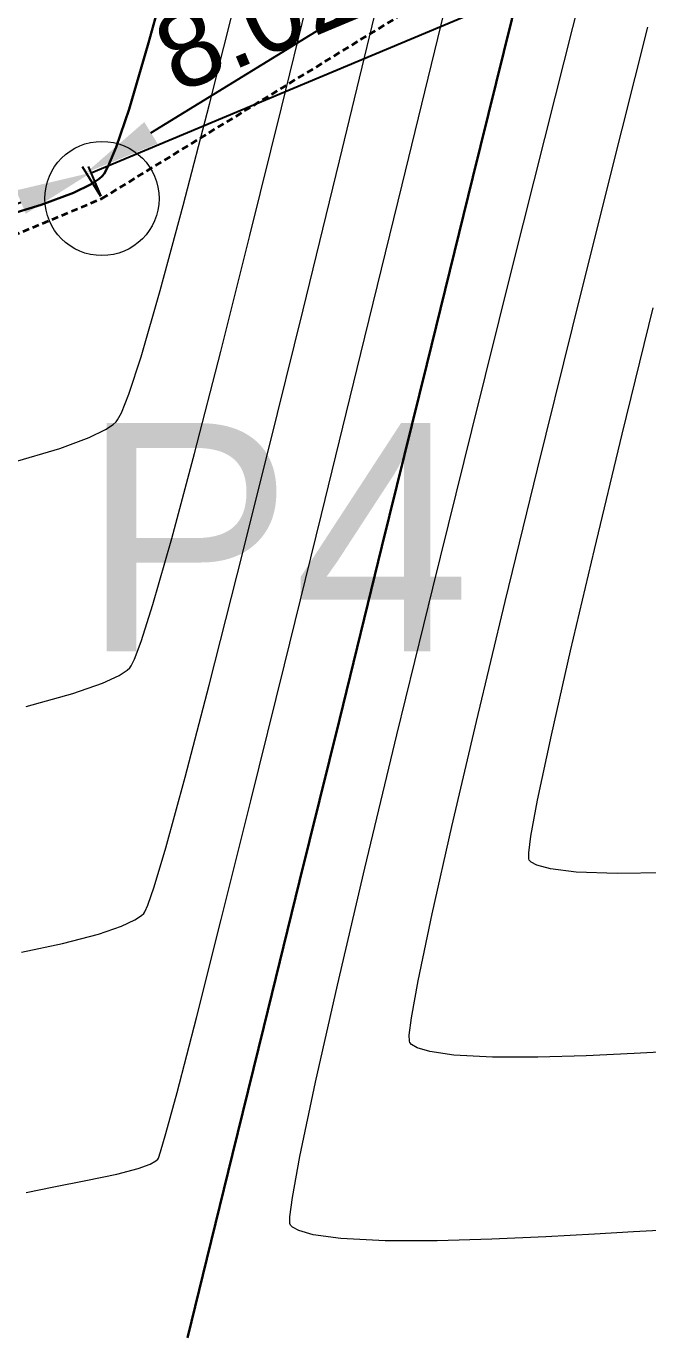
# Model space of a CAD drawing. Header units: millimetres. Extents: x 736950 to 740938, y 8500595 to 8502163.
# Drawn here: x 737758.16 to 737774.49, y 8501152.01 to 8501186.46 of the extents above; entities that cross this region are included whole.
import ezdxf
from ezdxf.enums import TextEntityAlignment as Align

# ---------------------------------------------------------------- set-up
doc = ezdxf.new("R2010")
doc.units = ezdxf.units.MM
doc.linetypes.add('DASHED', pattern=[0.75, 0.5, -0.25])
for name, color, linetype, lineweight in [('CONT-MJR', 80, 'Continuous', 30), ('CONT-MNR', 96, 'Continuous', 15), ('COTAS', 40, 'Continuous', 5), ('CUADROS', 9, 'Continuous', 20), ('PERIMETRO', 7, 'Continuous', 35)]:
    doc.layers.add(name, color=color, linetype=linetype, lineweight=lineweight)
doc.styles.add('COTAS', font='arial.ttf')
doc.styles.add('CUADROS', font='arial.ttf')
doc.dimstyles.new('Copy of GenDist', dxfattribs={"dimtxt": 2, "dimasz": 2, "dimexe": 0.18, "dimexo": 0.0625, "dimgap": 1, "dimtad": 2, "dimdec": 3, "dimzin": 1, "dimdsep": 46, "dimtxsty": 'COTAS', "dimcen": 0.09, "dimadec": 3, "dimazin": 0, "dimtfac": 1, "dimtdec": 3, "dimtofl": 0, "dimtmove": 0, "dimatfit": 3, "dimfxl": 1, "dimtolj": 1, "dimtzin": 0, "dimarcsym": 0})

# ---------------------------------------------------------------- blocks, each defined once
blk = doc.blocks.new('*D152')
at = {"layer": 'COTAS', "color": 0, "lineweight": -2, "transparency": 16777216}
for p, q in [((737759.8696765522, 8501182.613707311), (737769.7820703299, 8501186.760631787)), ((737760.1293097031, 8501181.993106179), (737759.8002066165, 8501182.779761303)), ((737754.3161535049, 8501180.290349185), (737758.0246322053, 8501181.841819135)), ((737752.7307423088, 8501178.897859875), (737752.4016392222, 8501179.684515))]:
    blk.add_line(p, q, dxfattribs=at)
at = {"layer": 'COTAS', "color": 0, "transparency": 16777216}
for points in [[(737757.8959841756, 8501182.149326526), (737758.1532802344, 8501181.534311745), (737759.8696765522, 8501182.613707311)], [(737754.1875054752, 8501180.597856576), (737754.4448015341, 8501179.982841795), (737752.4711091579, 8501179.518461008)]]:
    blk.add_solid(points, dxfattribs=at)
at = {"layer": 'Defpoints', "color": 0, "transparency": 16777216}
for p in [(737759.8696765522, 8501182.613707311), (737760.1534312088, 8501181.935448542), (737752.7548638145, 8501178.840202238)]:
    blk.add_point(p, dxfattribs=at)
at = {"layer": 'COTAS', "color": 0, "transparency": 16777216, "insert": (737764.9683462745, 8501186.937665615), "char_height": 2, "attachment_point": 5, "rotation": 22.70236292925084, "style": 'COTAS'}
blk.add_mtext('\\A1;8.020', dxfattribs=at)
blk = doc.blocks.new('*D153')
at = {"layer": 'COTAS', "color": 0, "lineweight": -2, "transparency": 16777216}
for p, q in [((737818.0385703878, 8501217.565420175), (737817.5595984412, 8501218.345172472)), ((737761.44012939, 8501183.661887297), (737815.9496407742, 8501217.14499069)), ((737760.1207185066, 8501181.988703862), (737759.6417465601, 8501182.768456161))]:
    blk.add_line(p, q, dxfattribs=at)
at = {"layer": 'COTAS', "color": 0, "transparency": 16777216}
for points in [[(737815.7751730308, 8501217.429019064), (737816.1241085171, 8501216.860962316), (737817.6538110226, 8501218.191797148)], [(737761.2656616466, 8501183.945915671), (737761.6145971329, 8501183.377858924), (737759.7359591415, 8501182.615080837)]]:
    blk.add_solid(points, dxfattribs=at)
at = {"layer": 'Defpoints', "color": 0, "transparency": 16777216}
for p in [(737817.6538110226, 8501218.191797148), (737818.0712830899, 8501217.512164854), (737760.1534312088, 8501181.935448542)]:
    blk.add_point(p, dxfattribs=at)
at = {"layer": 'COTAS', "color": 0, "transparency": 16777216, "insert": (737787.6370107504, 8501202.125627412), "char_height": 2, "attachment_point": 5, "rotation": 31.560811543288352, "style": 'COTAS'}
blk.add_mtext('\\A1;67.972', dxfattribs=at)

msp = doc.modelspace()

# ---------------------------------------------------------------- linework, layer by layer
at = {"layer": 'CONT-MJR', "extrusion": (0.9647051954525527, -0.2633322727408328, 0), "elevation": -1526914.399689476}
msp.add_lwpolyline([(8395414.704484804, 3630.00000000001), (8395417.001054078, 3630.00000000001)], dxfattribs=at)
at = {"layer": 'CONT-MJR', "extrusion": (0.9709913030290684, -0.2391148038953501, 0), "elevation": -1316390.430948598}
msp.add_lwpolyline([(8430985.97560673, 3625.000000000003), (8430991.090279583, 3625.000000000003)], dxfattribs=at)
at = {"layer": 'CONT-MJR', "extrusion": (0.9587419605402081, -0.2842777745436993, 0), "elevation": -1709375.451271454}
msp.add_lwpolyline([(8360171.101950814, 3630.000000000013), (8360172.917520855, 3630.000000000013)], dxfattribs=at)
at = {"layer": 'CONT-MJR', "extrusion": (0.9471721606918735, -0.3207255805362084, 0), "elevation": -2027760.712219003}
msp.add_lwpolyline([(8288702.809591651, 3630.00000000001), (8288703.866183418, 3630.00000000001)], dxfattribs=at)
at = {"layer": 'CONT-MJR'}
for points, elevation in [([(737760.3194680653, 8501182.783984855), (737760.5253398177, 8501183.28110868)], 3630), ([(737760.0815214985, 8501182.453289505), (737760.1586294059, 8501182.521918692)], 3630), ([(737767.5105937575, 8501172.797485761), (737768.6874418181, 8501177.579190874)], 3625), ([(737766.3898097434, 8501168.242555445), (737767.5105937575, 8501172.797485761)], 3625)]:
    msp.add_lwpolyline(points, dxfattribs=dict(at, elevation=elevation))
at = {"layer": 'CONT-MJR', "extrusion": (-0.779555014169552, 0.6263337607722497, 0), "elevation": 4749452.989050576}
msp.add_lwpolyline([(-7089223.55603456, 3630.000000000003), (-7089223.6333203, 3630.000000000003)], dxfattribs=at)
at = {"layer": 'CONT-MJR', "extrusion": (0.873585065395228, -0.4866714841845732, 0), "elevation": -3492786.845877738}
msp.add_lwpolyline([(7785552.996909851, 3630), (7785553.227932204, 3630)], dxfattribs=at)
at = {"layer": 'CONT-MJR', "extrusion": (0.9710089543169949, -0.2390431145969617, 0), "elevation": -1315767.964550945}
msp.add_lwpolyline([(8431078.076531418, 3625), (8431083.142220328, 3625)], dxfattribs=at)
at = {"layer": 'CONT-MJR', "extrusion": (0.4371137451908041, -0.899406234004006, 0), "elevation": -7323531.388398518}
msp.add_lwpolyline([(4379528.950716309, 3630), (4379529.462815663, 3630)], dxfattribs=at)
at = {"layer": 'CONT-MJR', "extrusion": (-0.5530745067169753, 0.8331317963082279, 0), "elevation": 6674569.114890099}
msp.add_lwpolyline([(-5316438.417125138, 3630.000000000003), (-5316438.67382661, 3630.000000000003)], dxfattribs=at)
at = {"layer": 'CONT-MJR', "extrusion": (0.3490861522692537, -0.9370906350475644, 0), "elevation": -7708836.528286606}
msp.add_lwpolyline([(3658991.470053069, 3630.000000000003), (3658992.375938308, 3630.000000000003)], dxfattribs=at)
at = {"layer": 'CONT-MJR', "extrusion": (0.2896818161994082, -0.957123004301648, 0), "elevation": -7922961.397952251}
msp.add_lwpolyline([(3168762.018640725, 3630.000000000013), (3168763.462981367, 3630.000000000013)], dxfattribs=at)
at = {"layer": 'CONT-MJR', "extrusion": (0.9710466870914045, -0.2388897894193225, 0), "elevation": -1314436.682610167}
msp.add_lwpolyline([(8431271.750959713, 3625.00000000001), (8431276.11584244, 3625.00000000001)], dxfattribs=at)
at = {"layer": 'CONT-MJR', "extrusion": (0.9710556383487842, -0.2388534011293026, 0), "elevation": -1314120.735861374}
msp.add_lwpolyline([(8431317.054384807, 3625.000000000013), (8431321.00104732, 3625.000000000013)], dxfattribs=at)
at = {"layer": 'CONT-MJR', "extrusion": (0.9710631216752579, -0.238822975700211, 0), "elevation": -1313856.563483477}
msp.add_lwpolyline([(8431354.788409974, 3625.000000000013), (8431358.224543205, 3625.000000000013)], dxfattribs=at)
at = {"layer": 'CONT-MJR', "extrusion": (0.9710690761169192, -0.2387987634168841, 0), "elevation": -1313646.338095363}
msp.add_lwpolyline([(8431384.711816642, 3625.000000000006), (8431387.545111485, 3625.000000000006)], dxfattribs=at)
at = {"layer": 'CONT-MJR', "extrusion": (0.9710729808406103, -0.2387828843977973, 0), "elevation": -1313508.467347108}
msp.add_lwpolyline([(8431404.05337573, 3625.000000000013), (8431406.19152311, 3625.000000000013)], dxfattribs=at)
at = {"layer": 'CONT-MNR', "extrusion": (0.9695564469530944, -0.2448679157662181, 0), "elevation": -1366355.698001238}
msp.add_lwpolyline([(8423035.066685937, 3624.000000000013), (8423039.694529051, 3624.000000000013)], dxfattribs=at)
at = {"layer": 'CONT-MNR', "extrusion": (0.9715393540819953, -0.2368782038726641, 0), "elevation": -1296977.667433253}
msp.add_lwpolyline([(8433995.535481526, 3628), (8433999.227065377, 3628)], dxfattribs=at)
at = {"layer": 'CONT-MNR', "extrusion": (0.969869571987103, -0.243624738755229, 0), "elevation": -1355564.967616412}
msp.add_lwpolyline([(8424777.398012804, 3629), (8424780.498053066, 3629)], dxfattribs=at)
at = {"layer": 'CONT-MNR', "extrusion": (0.9717930801799189, -0.2358351316373914, 0), "elevation": -1287921.320234995}
msp.add_lwpolyline([(8435381.971018903, 3627.000000000013), (8435386.18336429, 3627.000000000013)], dxfattribs=at)
at = {"layer": 'CONT-MNR', "extrusion": (0.9715488540044445, -0.2368392372109208, 0), "elevation": -1296635.834279796}
msp.add_lwpolyline([(8434046.34138393, 3626.00000000001), (8434051.035864592, 3626.00000000001)], dxfattribs=at)
at = {"layer": 'CONT-MNR', "extrusion": (0.9698528634404935, -0.243691245793269, 0), "elevation": -1356132.009489532}
msp.add_lwpolyline([(8424685.071839336, 3623.000000000003), (8424689.197598942, 3623.000000000003)], dxfattribs=at)
at = {"layer": 'CONT-MNR', "extrusion": (0.9698960308188006, -0.2435193819841375, 0), "elevation": -1354641.027858393}
msp.add_lwpolyline([(8424922.433013732, 3624.00000000001), (8424927.02126992, 3624.00000000001)], dxfattribs=at)
at = {"layer": 'CONT-MNR', "extrusion": (0.9681024248962835, -0.250554774270888, 0), "elevation": -1415782.213204046}
msp.add_lwpolyline([(8414864.535054812, 3629.000000000006), (8414867.278351538, 3629.000000000006)], dxfattribs=at)
at = {"layer": 'CONT-MNR'}
for points, elevation in [([(737764.0405856502, 8501180.963489367), (737764.8686380564, 8501184.315196697)], 3628), ([(737765.435460145, 8501179.013815211), (737766.3907263675, 8501182.922206832)], 3627), ([(737769.8678021749, 8501175.840279756), (737770.9480476464, 8501180.173650721)], 3624), ([(737761.1801685941, 8501177.780705318), (737761.686123875, 8501179.520795627)], 3629), ([(737773.8235371705, 8501175.743637295), (737774.6373671364, 8501179.063124651)], 3622), ([(737762.5838680827, 8501175.237843592), (737763.2739808912, 8501177.914927173)], 3628), ([(737760.5656570614, 8501176.11992821), (737760.6658991298, 8501176.30952259)], 3629), ([(737760.2482901487, 8501175.865294972), (737760.4499048435, 8501176.000266233)], 3629), ([(737760.4499048435, 8501176.000266233), (737760.5239259041, 8501176.066441836)], 3629), ([(737759.8210184029, 8501175.656918293), (737760.2482901487, 8501175.865294972)], 3629), ([(737768.8458433938, 8501171.703606116), (737769.8678021749, 8501175.840279756)], 3624), ([(737763.7078453457, 8501172.053231537), (737764.5354615357, 8501175.365757601)], 3627), ([(737770.7494561613, 8501171.351064274), (737771.596897261, 8501174.822684633)], 3623), ([(737760.9243071387, 8501169.657666842), (737761.0122008106, 8501169.834461406)], 3628), ([(737760.1709223897, 8501169.201378316), (737760.60533225, 8501169.40602097)], 3628), ([(737760.60533225, 8501169.40602097), (737760.8125363889, 8501169.542645602)], 3628), ([(737768.8288008119, 8501163.14512714), (737769.3462999895, 8501165.440447709)], 3623), ([(737761.524799749, 8501163.85156313), (737761.8304393524, 8501164.88081797)], 3627), ([(737771.3786297329, 8501164.553230684), (737771.3669645677, 8501164.588135615)], 3622), ([(737771.4276012698, 8501164.504697861), (737771.3786297329, 8501164.553230684)], 3622), ([(737771.9393361764, 8501164.323335541), (737771.581671202, 8501164.420353493)], 3622), ([(737774.9253096315, 8501164.22283676), (737773.6924448847, 8501164.205954518)], 3622), ([(737760.6702666092, 8501162.818942046), (737761.0186973296, 8501162.98320983)], 3627), ([(737761.0186973296, 8501162.98320983), (737761.1894421001, 8501163.097129703)], 3627), ([(737761.1894421001, 8501163.097129703), (737761.2545188998, 8501163.155488128)], 3627), ([(737762.6340401951, 8501160.412630836), (737763.2876670936, 8501162.996134775)], 3626), ([(737760.0590338792, 8501162.611195656), (737760.6702666092, 8501162.818942046)], 3627), ([(737758.0400063746, 8501162.138156623), (737759.1142780898, 8501162.367354484)], 3627), ([(737765.7649322125, 8501158.722621458), (737766.3417157128, 8501161.273137476)], 3624), ([(737768.2292012443, 8501159.797861915), (737768.2278261769, 8501159.95910132)], 3623), ([(737768.2419142736, 8501159.761170149), (737768.2292012443, 8501159.797861915)], 3623), ([(737768.2898555156, 8501159.71234997), (737768.2419142736, 8501159.761170149)], 3623), ([(737768.4360380245, 8501159.626088778), (737768.2898555156, 8501159.71234997)], 3623), ([(737770.4168942333, 8501159.376104971), (737769.3996671811, 8501159.430897528)], 3623), ([(737771.6054663128, 8501159.37462359), (737770.4168942333, 8501159.376104971)], 3623), ([(737761.6931187856, 8501156.890734084), (737761.8354131294, 8501157.375159984)], 3626), ([(737761.420725802, 8501156.571944004), (737761.5682598283, 8501156.656289257)], 3626), ([(737761.619815398, 8501156.70001127), (737761.6363236946, 8501156.729852945)], 3626), ([(737759.7259921416, 8501156.134610264), (737760.5464942289, 8501156.304765783)], 3626), ([(737761.1038786634, 8501156.452529212), (737761.420725802, 8501156.571944004)], 3626), ([(737758.8886081554, 8501155.975612277), (737759.7259921416, 8501156.134610264)], 3626), ([(737765.1051988141, 8501154.969109613), (737765.091698964, 8501155.009084452)], 3624), ([(737765.3216541238, 8501154.824215518), (737765.157590154, 8501154.916720334)], 3624), ([(737765.702703419, 8501154.714159103), (737765.3216541238, 8501154.824215518)], 3624), ([(737768.9564599451, 8501154.556286758), (737767.5949172619, 8501154.557312194)], 3624), ([(737771.8145057911, 8501154.659419397), (737770.3997946949, 8501154.595832327)], 3624), ([(737773.090177514, 8501154.730518458), (737771.8145057911, 8501154.659419397)], 3624), ([(737774.1163941432, 8501154.792600006), (737773.090177514, 8501154.730518458)], 3624), ([(737774.7827399579, 8501154.829134533), (737774.1163941432, 8501154.792600006)], 3624)]:
    msp.add_lwpolyline(points, dxfattribs=dict(at, elevation=elevation))
at = {"layer": 'CONT-MNR', "extrusion": (0.9714183674544336, -0.2373738725558549, 0), "elevation": -1301277.135617522}
msp.add_lwpolyline([(8433326.920350993, 3626.000000000003), (8433331.488306932, 3626.000000000003)], dxfattribs=at)
at = {"layer": 'CONT-MNR', "extrusion": (0.9702768210337479, -0.2419977077673345, 0), "elevation": -1341422.149090744}
msp.add_lwpolyline([(8427035.749230368, 3623.000000000006), (8427039.765229756, 3623.000000000006)], dxfattribs=at)
at = {"layer": 'CONT-MNR', "extrusion": (0.9653012723825973, -0.2611387629911328, 0), "elevation": -1507825.209695616}
msp.add_lwpolyline([(8398857.582273537, 3629.000000000011), (8398859.896173676, 3629.000000000011)], dxfattribs=at)
at = {"layer": 'CONT-MNR', "extrusion": (0.9698074257397845, -0.2438720094229193, 0), "elevation": -1357711.039030271}
msp.add_lwpolyline([(8424425.281535586, 3628), (8424428.425007284, 3628)], dxfattribs=at)
at = {"layer": 'CONT-MNR', "extrusion": (0.9708902715901236, -0.2395246971225644, 0), "elevation": -1319953.044465085}
msp.add_lwpolyline([(8430421.286599867, 3627.000000000013), (8430425.044035405, 3627.000000000013)], dxfattribs=at)
at = {"layer": 'CONT-MNR', "extrusion": (0.9708023551872048, -0.2398807769767644, 0), "elevation": -1323038.017822813}
msp.add_lwpolyline([(8429937.76361552, 3623.000000000006), (8429941.595543439, 3623.000000000006)], dxfattribs=at)
at = {"layer": 'CONT-MNR', "extrusion": (0.9503476705479823, -0.3111901429737512, 0), "elevation": -1944353.110029011}
msp.add_lwpolyline([(8308657.467485746, 3629), (8308658.507944713, 3629)], dxfattribs=at)
at = {"layer": 'CONT-MNR', "extrusion": (0.9712454898973233, -0.2380802351185602, 0), "elevation": -1307409.592747801}
msp.add_lwpolyline([(8432374.031717582, 3626.000000000011), (8432378.388449412, 3626.000000000011)], dxfattribs=at)
at = {"layer": 'CONT-MNR', "extrusion": (0.9301066360155631, -0.3672895936993218, 0), "elevation": -2436197.501546809}
msp.add_lwpolyline([(8177972.31465069, 3629), (8177972.833284739, 3629)], dxfattribs=at)
at = {"layer": 'CONT-MNR', "extrusion": (-0.7884180449155225, 0.6151398104915544, 0), "elevation": 4647748.124576855}
msp.add_lwpolyline([(-7156306.482662632, 3629.000000000009), (-7156306.550502751, 3629.000000000009)], dxfattribs=at)
at = {"layer": 'CONT-MNR', "extrusion": (0.3464914520001366, -0.9380531294606065, 0), "elevation": -7718926.957454504}
msp.add_lwpolyline([(3637641.777318451, 3629.00000000001), (3637642.605970445, 3629.00000000001)], dxfattribs=at)
at = {"layer": 'CONT-MNR', "extrusion": (0.972096166624181, -0.2345826993505123, 0), "elevation": -1277041.647899389}
msp.add_lwpolyline([(8437026.21330836, 3622.000000000013), (8437029.32722379, 3622.000000000013)], dxfattribs=at)
at = {"layer": 'CONT-MNR', "extrusion": (0.283681112241939, -0.9589186756744162, 0), "elevation": -7942647.521199124}
msp.add_lwpolyline([(3119072.504990322, 3629.000000000006), (3119073.809418404, 3629.000000000006)], dxfattribs=at)
at = {"layer": 'CONT-MNR', "extrusion": (0.9660227519374949, -0.2584570423476782, 0), "elevation": -1484493.166907614}
msp.add_lwpolyline([(8403006.317384403, 3628.000000000013), (8403008.633345889, 3628.000000000013)], dxfattribs=at)
at = {"layer": 'CONT-MNR', "extrusion": (0.9710123747118322, -0.2390292202984576, 0), "elevation": -1315649.064974723}
msp.add_lwpolyline([(8431088.347165622, 3626.00000000001), (8431092.407975681, 3626.00000000001)], dxfattribs=at)
at = {"layer": 'CONT-MNR', "extrusion": (0.9618231159691216, -0.2736718721159517, 0), "elevation": -1616935.398711491}
msp.add_lwpolyline([(8378527.610734806, 3628.00000000001), (8378529.40849355, 3628.00000000001)], dxfattribs=at)
at = {"layer": 'CONT-MNR', "extrusion": (0.9733013940189419, -0.2295308179761157, 0), "elevation": -1233205.547448928}
msp.add_lwpolyline([(8443542.18370937, 3622.000000000013), (8443544.917406622, 3622.000000000013)], dxfattribs=at)
at = {"layer": 'CONT-MNR', "extrusion": (0.9691386980990068, -0.2465160924705772, 0), "elevation": -1380680.356656778}
msp.add_lwpolyline([(8420682.448207153, 3627), (8420685.442409106, 3627)], dxfattribs=at)
at = {"layer": 'CONT-MNR', "extrusion": (0.9714625936702941, -0.2371928099656165, 0), "elevation": -1299701.967866359}
msp.add_lwpolyline([(8433559.804641502, 3624.000000000003), (8433563.778072394, 3624.000000000003)], dxfattribs=at)
at = {"layer": 'CONT-MNR', "extrusion": (0.9535954722748514, -0.3010908089877593, 0), "elevation": -1856098.515837886}
msp.add_lwpolyline([(8328810.6195481, 3628.00000000001), (8328811.638340504, 3628.00000000001)], dxfattribs=at)
at = {"layer": 'CONT-MNR', "extrusion": (0.9723703246288781, -0.2334436801053527, 0), "elevation": -1267158.34224826}
msp.add_lwpolyline([(8438511.42428387, 3623.000000000006), (8438514.665187225, 3623.000000000006)], dxfattribs=at)
at = {"layer": 'CONT-MNR', "extrusion": (0.9364648167298928, -0.3507615244393951, 0), "elevation": -2290996.059572791}
msp.add_lwpolyline([(8219824.6283301, 3628), (8219825.125379162, 3628)], dxfattribs=at)
at = {"layer": 'CONT-MNR', "extrusion": (0.975118453171302, -0.2216844655919929, 0), "elevation": -1165161.795302001}
msp.add_lwpolyline([(8453198.21261478, 3622.000000000003), (8453200.489820812, 3622.000000000003)], dxfattribs=at)
at = {"layer": 'CONT-MNR', "extrusion": (0.6652012396971297, -0.7466641217477923, 0), "elevation": -5856758.883289398}
msp.add_lwpolyline([(6205848.047795765, 3628.000000000013), (6205848.150500593, 3628.000000000013)], dxfattribs=at)
at = {"layer": 'CONT-MNR', "extrusion": (0.7995203153029019, -0.6006390475301688, 0), "elevation": -4516279.59925318}
msp.add_lwpolyline([(7239985.805609725, 3628.000000000003), (7239985.864022074, 3628.000000000003)], dxfattribs=at)
at = {"layer": 'CONT-MNR', "extrusion": (0.9706876088387918, -0.2403446817527459, 0), "elevation": -1327071.626893506}
msp.add_lwpolyline([(8429294.278531937, 3626), (8429297.958725557, 3626)], dxfattribs=at)
at = {"layer": 'CONT-MNR', "extrusion": (0.3291199469481412, -0.9442881236788129, 0), "elevation": -7784741.525931221}
msp.add_lwpolyline([(3494561.698902479, 3628.000000000013), (3494562.52408007, 3628.000000000013)], dxfattribs=at)
at = {"layer": 'CONT-MNR', "extrusion": (0.9674919622650648, -0.2529017654198848, 0), "elevation": -1436180.943263785}
msp.add_lwpolyline([(8411391.8843295, 3627.00000000001), (8411394.381373873, 3627.00000000001)], dxfattribs=at)
at = {"layer": 'CONT-MNR', "extrusion": (0.2635121152437174, -0.9646560864472798, 0), "elevation": -8006295.812191874}
msp.add_lwpolyline([(2951843.819675239, 3628), (2951845.094288128, 3628)], dxfattribs=at)
at = {"layer": 'CONT-MNR', "extrusion": (0.9736251999919537, -0.2281533912538408, 0), "elevation": -1221258.897508837}
msp.add_lwpolyline([(8445273.480442055, 3623.000000000003), (8445276.314446678, 3623.000000000003)], dxfattribs=at)
at = {"layer": 'CONT-MNR', "extrusion": (0.9723277914109113, -0.2336207740120294, 0), "elevation": -1268697.175558562}
msp.add_lwpolyline([(8438276.059199782, 3624.00000000001), (8438279.662376124, 3624.00000000001)], dxfattribs=at)
at = {"layer": 'CONT-MNR', "extrusion": (0.9781712287777629, -0.2078004985350169, 0), "elevation": -1044879.608885114}
msp.add_lwpolyline([(8468905.42419919, 3622.000000000003), (8468907.168809982, 3622.000000000003)], dxfattribs=at)
at = {"layer": 'CONT-MNR', "extrusion": (0.9645072449319011, -0.2640563850276559, 0), "elevation": -1533210.236459881}
msp.add_lwpolyline([(8394245.839866774, 3627.000000000003), (8394247.76286551, 3627.000000000003)], dxfattribs=at)
at = {"layer": 'CONT-MNR', "extrusion": (0.9702112832430705, -0.2422603266484934, 0), "elevation": -1343708.25827858}
msp.add_lwpolyline([(8426655.03459793, 3626.000000000013), (8426658.249486038, 3626.000000000013)], dxfattribs=at)
at = {"layer": 'CONT-MNR', "extrusion": (0.9834153637573851, -0.181367644098747, 0), "elevation": -816300.548217946}
msp.add_lwpolyline([(8493984.31615263, 3622.00000000001), (8493985.277599292, 3622.00000000001)], dxfattribs=at)
at = {"layer": 'CONT-MNR', "extrusion": (0.9917742487646051, -0.1279993729961345, 0), "elevation": -356441.1135323842}
msp.add_lwpolyline([(8525670.549866943, 3622.000000000013), (8525670.992986511, 3622.000000000013)], dxfattribs=at)
at = {"layer": 'CONT-MNR', "extrusion": (0.9999992742038417, -0.001204820231367226, 0), "elevation": 727528.4564069759}
msp.add_lwpolyline([(8502047.29989206, 3622.00000000001), (8502047.455607539, 3622.00000000001)], dxfattribs=at)
at = {"layer": 'CONT-MNR', "extrusion": (0.9735413135054276, -0.2285110739069927, 0), "elevation": -1224363.478607176}
msp.add_lwpolyline([(8444819.491209632, 3624.000000000013), (8444822.64152347, 3624.000000000013)], dxfattribs=at)
at = {"layer": 'CONT-MNR', "extrusion": (0.4801952255307993, 0.8771616415333179, 0), "elevation": 7811169.728952721}
msp.add_lwpolyline([(3435073.634450709, 3622), (3435073.810096705, 3622)], dxfattribs=at)
at = {"layer": 'CONT-MNR', "extrusion": (-0.1188442662005808, -0.9929129067502575, 0), "elevation": -8528595.743798474}
msp.add_lwpolyline([(-277770.6756248316, 3622.000000000006), (-277771.3550523113, 3622.000000000006)], dxfattribs=at)
at = {"layer": 'CONT-MNR', "extrusion": (-0.03394897225028293, -0.9994235675043638, 0), "elevation": -8521310.51726727}
msp.add_lwpolyline([(448742.6279910858, 3622.000000000003), (448741.5488726525, 3622.000000000003)], dxfattribs=at)
at = {"layer": 'CONT-MNR', "extrusion": (0.9461203181099728, -0.3238152925040509, 0), "elevation": -2054795.690685944}
msp.add_lwpolyline([(8282021.802550086, 3627.000000000003), (8282022.31149718, 3627.000000000003)], dxfattribs=at)
at = {"layer": 'CONT-MNR', "extrusion": (0.8216498472335853, -0.5699925688471965, 0), "elevation": -4239418.403115503}
msp.add_lwpolyline([(7405497.840673765, 3627), (7405497.890390854, 3627)], dxfattribs=at)
at = {"layer": 'CONT-MNR', "extrusion": (0.9139331180710092, -0.4058648244095597, 0), "elevation": -2776058.63832499}
msp.add_lwpolyline([(8068925.940782898, 3627.000000000006), (8068926.130840323, 3627.000000000006)], dxfattribs=at)
at = {"layer": 'CONT-MNR', "extrusion": (0.9786760667714266, -0.2054097279312994, 0), "elevation": -1024184.913182816}
msp.add_lwpolyline([(8471428.006372487, 3623.00000000001), (8471429.80425542, 3623.00000000001)], dxfattribs=at)
at = {"layer": 'CONT-MNR', "extrusion": (0.24990994462914, -0.968269084281565, 0), "elevation": -8047039.361368356}
msp.add_lwpolyline([(2838874.358511314, 3627.000000000013), (2838875.33422747, 3627.000000000013)], dxfattribs=at)
at = {"layer": 'CONT-MNR', "extrusion": (0.9840682877022803, -0.1777909028569858, 0), "elevation": -785414.6134164827}
msp.add_lwpolyline([(8496890.85933931, 3623), (8496891.848704156, 3623)], dxfattribs=at)
at = {"layer": 'CONT-MNR', "extrusion": (0.9680793648502252, -0.2506438575971586, 0), "elevation": -1416550.857702184}
msp.add_lwpolyline([(8414711.615060724, 3626), (8414713.645336416, 3626)], dxfattribs=at)
at = {"layer": 'CONT-MNR', "extrusion": (0.9925022242168493, -0.1222265720889163, 0), "elevation": -306831.0335065024}
msp.add_lwpolyline([(8527595.04931459, 3623), (8527595.505614078, 3623)], dxfattribs=at)
at = {"layer": 'CONT-MNR', "extrusion": (0.2939630313153754, 0.9558167900910067, 0), "elevation": 8342427.751725981}
msp.add_lwpolyline([(1793854.845426771, 3623), (1793855.195016615, 3623)], dxfattribs=at)
at = {"layer": 'CONT-MNR', "extrusion": (-0.1452684305347673, -0.9893922796797868, 0), "elevation": -8518156.112043252}
msp.add_lwpolyline([(-505006.7400376197, 3623.000000000003), (-505007.3762719292, 3623.000000000003)], dxfattribs=at)
at = {"layer": 'CONT-MNR', "extrusion": (0.02885642915435621, -0.9995835665398164, 0), "elevation": -8476329.753344405}
msp.add_lwpolyline([(982778.7456868964, 3623.000000000003), (982777.4759075395, 3623.000000000003)], dxfattribs=at)
at = {"layer": 'CONT-MNR', "extrusion": (0.04725696448249948, -0.9988827655475392, 0), "elevation": -8456796.71654812}
msp.add_lwpolyline([(1138688.858472391, 3623.000000000011), (1138687.597801378, 3623.000000000011)], dxfattribs=at)
at = {"layer": 'CONT-MNR', "extrusion": (0.05800738250707276, -0.9983161541188633, 0), "elevation": -8444048.482086945}
msp.add_lwpolyline([(1229663.005783589, 3623.000000000006), (1229661.845221392, 3623.000000000006)], dxfattribs=at)
at = {"layer": 'CONT-MNR', "extrusion": (0.9784400480085305, -0.2065310447682496, 0), "elevation": -1033893.622264404}
msp.add_lwpolyline([(8470243.685721632, 3624.000000000003), (8470245.682915572, 3624.000000000003)], dxfattribs=at)
at = {"layer": 'CONT-MNR', "extrusion": (0.9653587580407352, -0.2609261739918964, 0), "elevation": -1505969.619239218}
msp.add_lwpolyline([(8399168.098624874, 3626.00000000001), (8399169.209095819, 3626.00000000001)], dxfattribs=at)
at = {"layer": 'CONT-MNR', "extrusion": (0.646787289153252, -0.7626704416651977, 0), "elevation": -6006406.096940943}
msp.add_lwpolyline([(6061109.009496789, 3626.000000000013), (6061109.077095541, 3626.000000000013)], dxfattribs=at)
at = {"layer": 'CONT-MNR', "extrusion": (0.9429654753869748, -0.3328905409112981, 0), "elevation": -2134270.910054225}
msp.add_lwpolyline([(8261891.167284363, 3626), (8261891.337896272, 3626)], dxfattribs=at)
at = {"layer": 'CONT-MNR', "extrusion": (0.9837024916835899, -0.1798038037848393, 0), "elevation": -802798.708062629}
msp.add_lwpolyline([(8495261.01393295, 3624.000000000013), (8495262.11202452, 3624.000000000013)], dxfattribs=at)
at = {"layer": 'CONT-MNR', "extrusion": (0.256249877740684, -0.9666105731668181, 0), "elevation": -8028256.518489319}
msp.add_lwpolyline([(2891547.408457329, 3626), (2891547.985095377, 3626)], dxfattribs=at)
at = {"layer": 'CONT-MNR', "extrusion": (0.206750806803921, -0.9783936344263121, 0), "elevation": -8164944.646357771}
msp.add_lwpolyline([(2479438.716062217, 3626.000000000013), (2479439.457079466, 3626.000000000013)], dxfattribs=at)
at = {"layer": 'CONT-MNR', "extrusion": (0.9920436939403403, -0.1258940400225702, 0), "elevation": -338349.5648246531}
msp.add_lwpolyline([(8526397.622232372, 3624.00000000001), (8526398.127726566, 3624.00000000001)], dxfattribs=at)
at = {"layer": 'CONT-MNR', "extrusion": (0.9999982862485358, 0.001851350855857054, 0), "elevation": 753502.4479548003}
msp.add_lwpolyline([(8499774.57818367, 3624), (8499774.755918704, 3624)], dxfattribs=at)
at = {"layer": 'CONT-MNR', "extrusion": (0.7070928787329408, 0.7071206833668231, 0), "elevation": 6533010.963227802}
msp.add_lwpolyline([(5489417.100219094, 3624.000000000013), (5489417.174310183, 3624.000000000013)], dxfattribs=at)
at = {"layer": 'CONT-MNR', "extrusion": (-0.1353104107206453, -0.9908032563282231, 0), "elevation": -8522799.153587278}
msp.add_lwpolyline([(-419313.3457380042, 3624.000000000013), (-419314.0753267913, 3624.000000000013)], dxfattribs=at)
at = {"layer": 'CONT-MNR', "extrusion": (-0.04964725762261693, -0.9987668145320776, 0), "elevation": -8527299.194902029}
msp.add_lwpolyline([(314798.7802439434, 3624.000000000003), (314797.6094652598, 3624.000000000003)], dxfattribs=at)
at = {"layer": 'CONT-MNR', "extrusion": (0.02738847293161376, -0.9996248654122578, 0), "elevation": -8477759.114083173}
msp.add_lwpolyline([(970327.2791353384, 3624.00000000001), (970325.8352589406, 3624.00000000001)], dxfattribs=at)
at = {"layer": 'COTAS'}
msp.add_circle((737760.1534312089, 8501181.935448542), 1.5, dxfattribs=at)
at = {"layer": 'PERIMETRO', "linetype": 'DASHED', "ltscale": 0.35}
msp.add_lwpolyline([(737683.200969866, 8501281.329551859), (737744.6024409891, 8501182.423775388), (737752.754863814, 8501178.840202238), (737760.1534312089, 8501181.935448542), (737818.0712830903, 8501217.512164854), (737892.6513328891, 8501224.540148428), (737966.6724460352, 8501242.248666123), (737994.6087461784, 8501268.421881564), (738169.7309229737, 8501324.89666196), (738221.1104446506, 8501260.626977284), (738220.501630505, 8501242.23256058), (738236.8284346196, 8501144.032219619), (738320.8206677334, 8501132.278902221)], dxfattribs=at)

# ---------------------------------------------------------------- texts
at = {"layer": 'CUADROS', "style": 'CUADROS'}
msp.add_text('P4', height=6, dxfattribs=at).set_placement((737764.7137876424, 8501173.035833428), align=Align.MIDDLE_CENTER)

# ---------------------------------------------------------------- dimensions: what is measured, and where the dimension line sits
at = {"layer": 'COTAS'}
for p1, p2, distance, picture, middle in [((737760.1534312089, 8501181.935448542), (737818.0712830903, 8501217.512164854), 0.7976107970436412, '*D153', (737787.6370107504, 8501202.125627412)), ((737752.754863814, 8501178.840202238), (737760.1534312089, 8501181.935448542), 0.7352221862809515, '*D152', (737764.9683462745, 8501186.937665615))]:
    dim = msp.add_aligned_dim(p1=p1, p2=p2, distance=distance, dimstyle='Copy of GenDist', dxfattribs=at)
    dim.commit()
    dim.dimension.update_dxf_attribs({"geometry": picture, "text_midpoint": middle})

doc.saveas('drawing.dxf')
